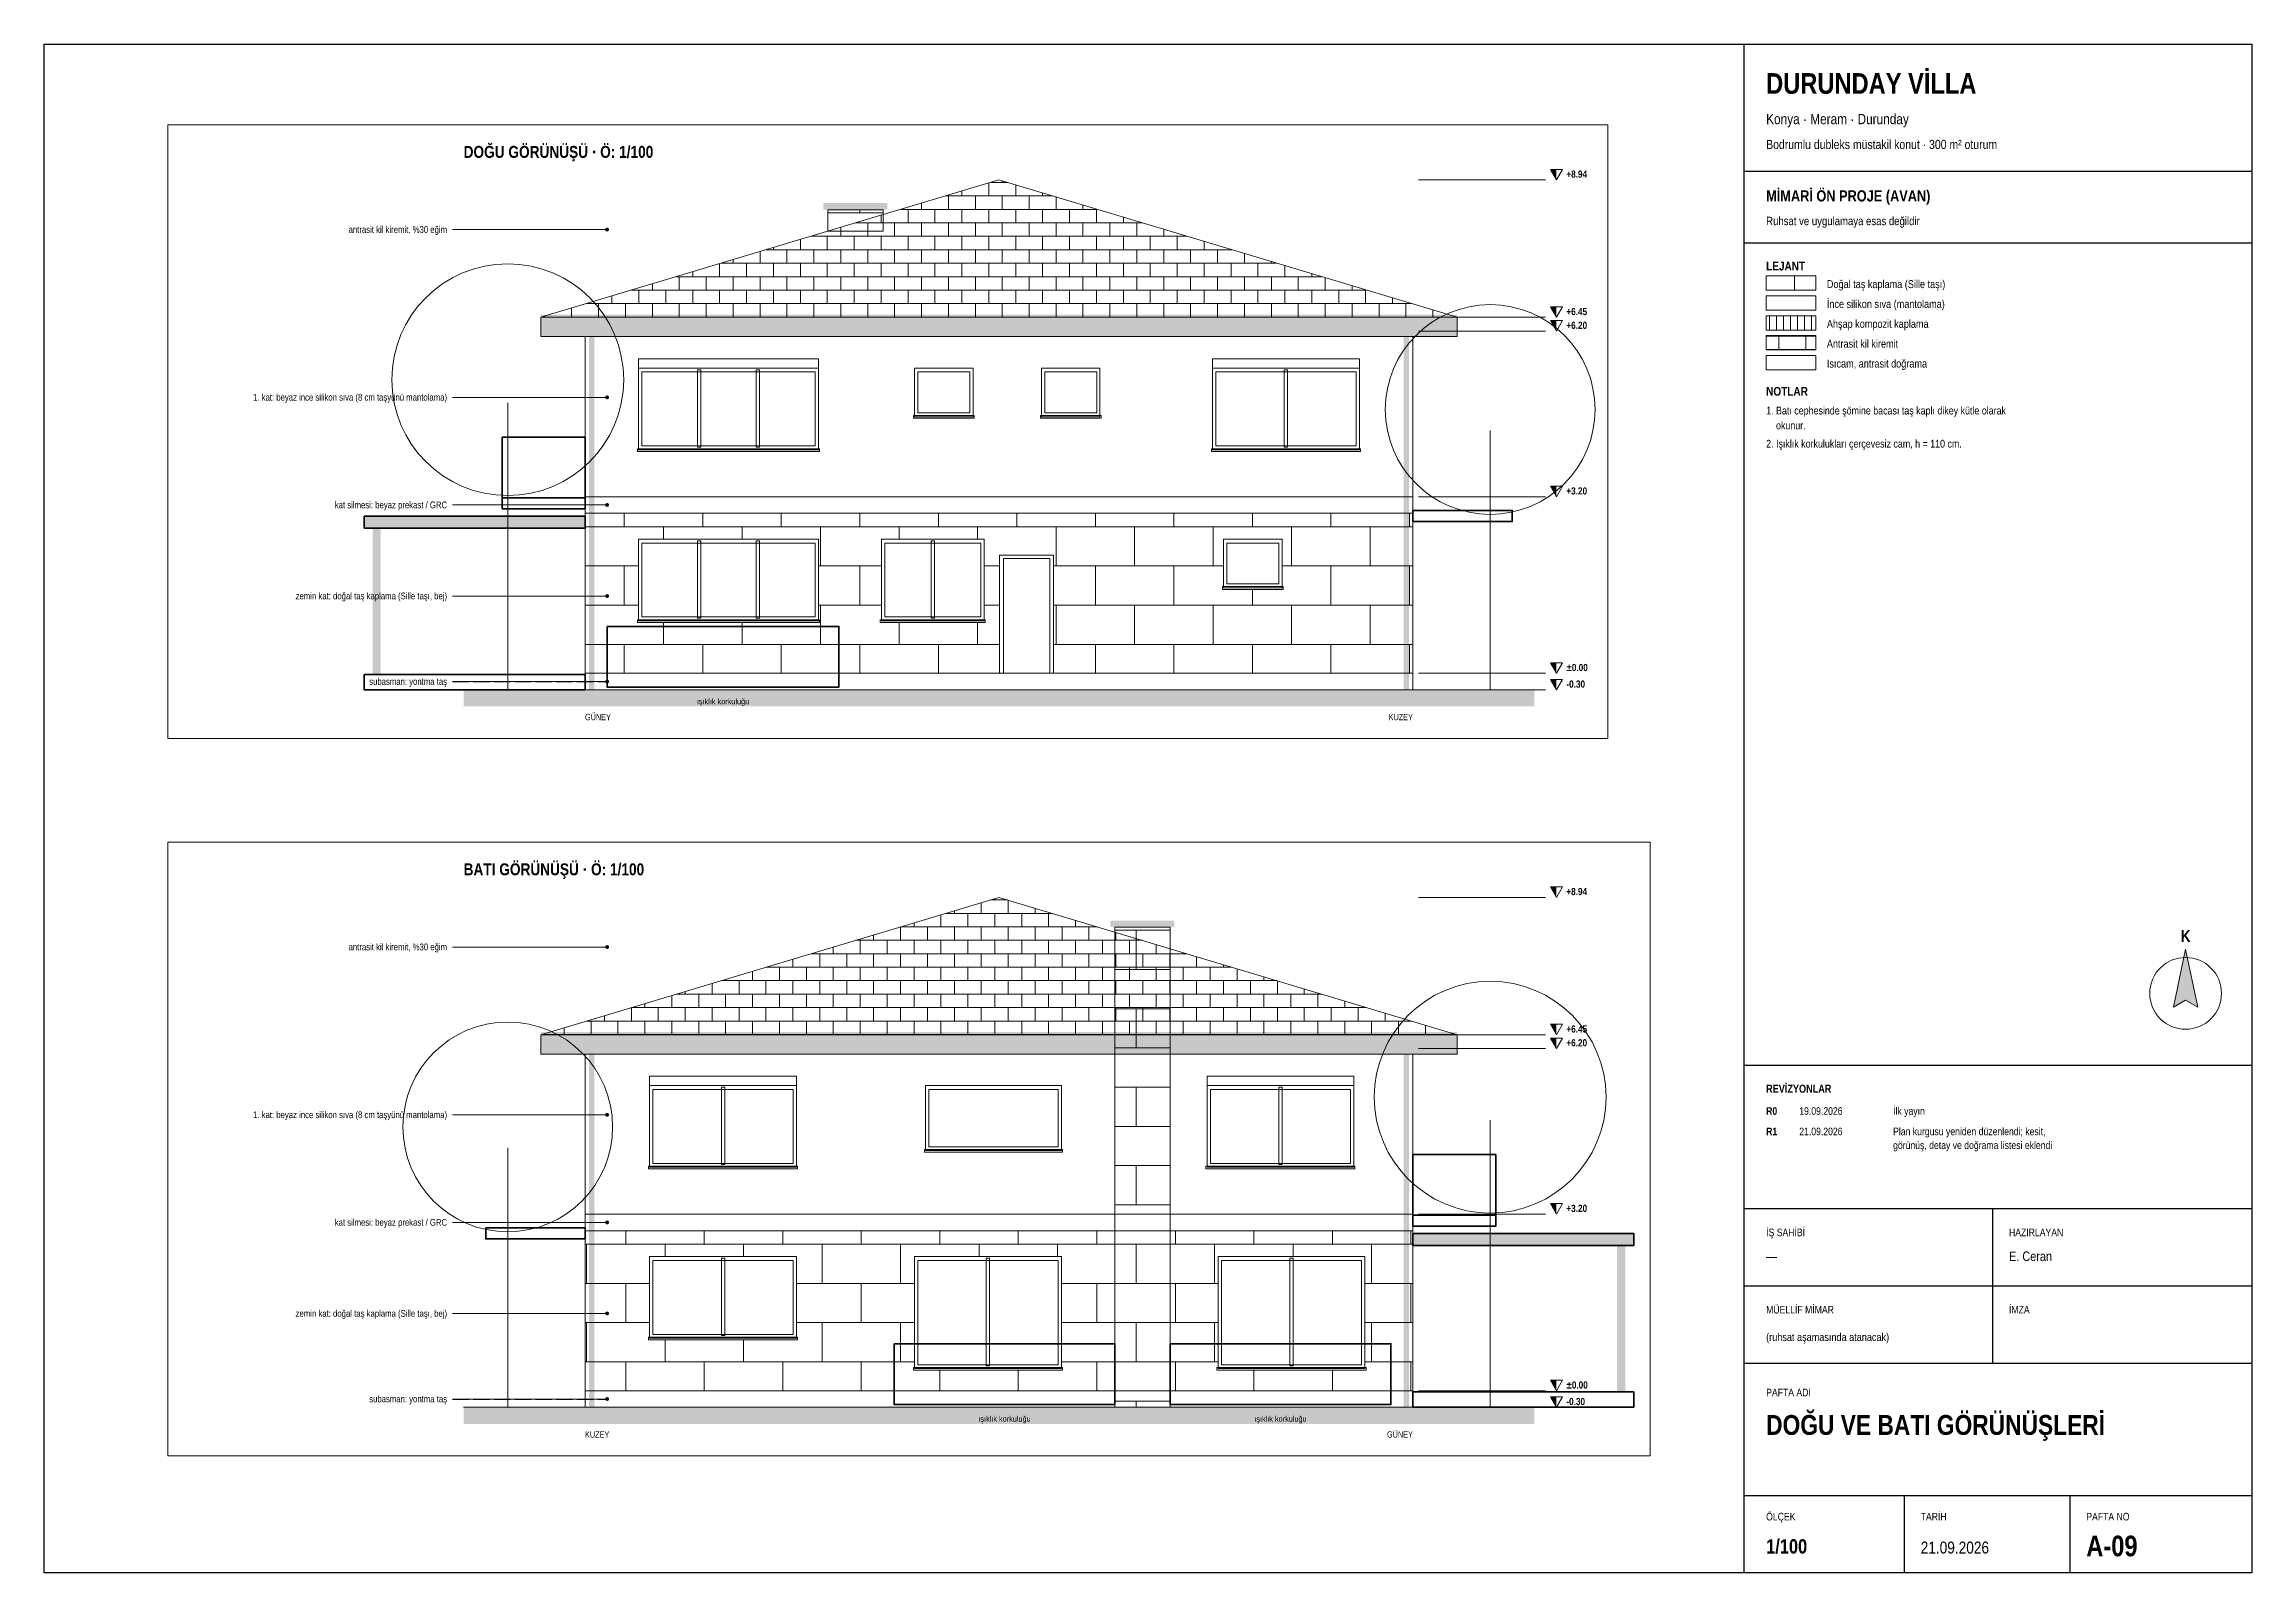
# Paper-space layout 'A-09 DOGU VE BATI GORUNUSLERI' of a CAD drawing. Header units: centimetres, sheet in millimetres. Extents: x 10 to 410, y 10 to 287.
# The model-space entities are those that its viewports show. They can reach past a viewport. Long polylines and large blocks are cut down to what shows.
import ezdxf
from ezdxf.enums import TextEntityAlignment as Align

# ---------------------------------------------------------------- set-up
doc = ezdxf.new("R2010")
doc.units = ezdxf.units.CM
doc.header["$LTSCALE"] = 0.25
doc.linetypes.add('ACAD_ISO02W100', pattern=[15, 12, -3])
for name, color, linetype, lineweight in [('M-BACA-TUGLA-1', 116, 'Continuous', 9), ('M-BACA-TUGLA-1-T', 8, 'Continuous', 5), ('M-BITK-AGAC-1', 70, 'Continuous', 9), ('M-CKAP-KIREMIT-1', 66, 'Continuous', 9), ('M-CKAP-KIREMIT-1-T', 8, 'Continuous', 5), ('M-CVRE-ZEMIN', 45, 'Continuous', 18), ('M-CVRE-ZEMIN-T', 8, 'Continuous', 5), ('M-DUVK-DOGALTAS-1', 139, 'Continuous', 5), ('M-DUVK-DOGALTAS-1-T', 8, 'Continuous', 5), ('M-DUVK-PREKAST-1', 127, 'Continuous', 5), ('M-GOST-ANTET', 176, 'Continuous', 25), ('M-GOST-ANTETYAZI', 177, 'Continuous', 9), ('M-GOST-KESITKOT', 46, 'Continuous', 9), ('M-GOST-KUZEYOKU', 1, 'Continuous', 9), ('M-GOST-LEJANT', 173, 'Continuous', 9), ('M-GOST-YAZI', 2, 'Continuous', 9), ('M-KPKN-AHSAP-1', 93, 'Continuous', 9), ('M-PNKS-ALUMINYUM-1', 171, 'Continuous', 9), ('M-SIVA-1', 52, 'Continuous', 5), ('M-TASI-BETONARME-1', 5, 'Continuous', 35), ('M-TASI-BETONARME-1-T', 250, 'Continuous', 5), ('M-YIBO-SAC-1', 12, 'Continuous', 9)]:
    doc.layers.add(name, color=color, linetype=linetype, lineweight=lineweight)
doc.layers.add('M-GOST-VPORT', color=8, linetype='Continuous', lineweight=9, plot=False)
doc.styles.add('YAZI', font='arialn.ttf')
doc.styles.add('YAZI-KALIN', font='arialnb.ttf')

msp = doc.modelspace()

# ---------------------------------------------------------------- hatches: boundary and pattern name
at = {"layer": 'M-BACA-TUGLA-1-T'}
h = msp.add_hatch(color=256, dxfattribs=at)
h.dxf.hatch_style = 1
h.paths.add_polyline_path([(5501, -44148), (5617, -44148), (5617, -44160), (5501, -44160)])
h = msp.add_hatch(dxfattribs=at)
h.set_pattern_fill('AR-B816', scale=0.35)
h.paths.add_polyline_path([(5509, -44160), (5609, -44160), (5609, -45030), (5509, -45030)])
at = {"layer": 'M-CKAP-KIREMIT-1-T'}
h = msp.add_hatch(dxfattribs=at)
h.set_pattern_fill('AR-B816', scale=0.12)
h.paths.add_polyline_path([(1580, -44355), (750, -44106), (-80, -44355)])
h = msp.add_hatch(dxfattribs=at)
h.set_pattern_fill('AR-B816', scale=0.12)
h.paths.add_polyline_path([(4469, -44355), (5299, -44106), (6129, -44355)])
h = msp.add_hatch(color=256, dxfattribs=at)
h.dxf.hatch_style = 1
h.paths.add_polyline_path([(432, -44148), (548, -44148), (548, -44160), (432, -44160)])
h = msp.add_hatch(dxfattribs=at)
h.set_pattern_fill('AR-B816', scale=0.35)
h.paths.add_polyline_path([(440, -44160), (540, -44160), (540, -44199), (440, -44199)])
h = msp.add_hatch(color=256, dxfattribs=at)
h.dxf.hatch_style = 1
h.paths.add_polyline_path([(-80, -44350), (1580, -44350), (1580, -44360), (-80, -44360)])
h = msp.add_hatch(color=256, dxfattribs=at)
h.dxf.hatch_style = 1
h.paths.add_polyline_path([(-80, -44355), (1580, -44355), (1580, -44390), (-80, -44390)])
h = msp.add_hatch(color=256, dxfattribs=at)
h.dxf.hatch_style = 1
h.paths.add_polyline_path([(4469, -44350), (6129, -44350), (6129, -44360), (4469, -44360)])
h = msp.add_hatch(color=256, dxfattribs=at)
h.dxf.hatch_style = 1
h.paths.add_polyline_path([(4469, -44355), (6129, -44355), (6129, -44390), (4469, -44390)])
at = {"layer": 'M-CVRE-ZEMIN-T'}
h = msp.add_hatch(dxfattribs=at)
h.set_pattern_fill('EARTH', scale=5)
h.paths.add_polyline_path([(-220, -45030), (1720, -45030), (1720, -45060), (-220, -45060)])
h = msp.add_hatch(dxfattribs=at)
h.set_pattern_fill('EARTH', scale=5)
h.paths.add_polyline_path([(4329, -45030), (6269, -45030), (6269, -45060), (4329, -45060)])
at = {"layer": 'M-DUVK-DOGALTAS-1-T'}
h = msp.add_hatch(dxfattribs=at)
h.set_pattern_fill('AR-B816', scale=0.35)
h.paths.add_polyline_path([(0, -44710), (1500, -44710), (1500, -44757), (0, -44757)])
h = msp.add_hatch(dxfattribs=at)
h.set_pattern_fill('AR-B816', scale=0.35)
h.paths.add_polyline_path([(4549, -44710), (6049, -44710), (6049, -44757), (4549, -44757)])
h = msp.add_hatch(dxfattribs=at)
h.set_pattern_fill('AR-B816', scale=0.35)
h.paths.add_polyline_path([(0, -44757), (97, -44757), (97, -44903), (0, -44903)])
h = msp.add_hatch(dxfattribs=at)
h.set_pattern_fill('AR-B816', scale=0.35)
h.paths.add_polyline_path([(423, -44757), (537, -44757), (537, -44903), (423, -44903)])
h = msp.add_hatch(dxfattribs=at)
h.set_pattern_fill('AR-B816', scale=0.35)
h.paths.add_polyline_path([(723, -44757), (1157, -44757), (1157, -44786), (723, -44786)])
h = msp.add_hatch(dxfattribs=at)
h.set_pattern_fill('AR-B816', scale=0.35)
h.paths.add_polyline_path([(1263, -44757), (1500, -44757), (1500, -44843), (1263, -44843)])
h = msp.add_hatch(dxfattribs=at)
h.set_pattern_fill('AR-B816', scale=0.35)
h.paths.add_polyline_path([(4549, -44757), (4666, -44757), (4666, -44903), (4549, -44903)])
h = msp.add_hatch(dxfattribs=at)
h.set_pattern_fill('AR-B816', scale=0.35)
h.paths.add_polyline_path([(4932, -44757), (5146, -44757), (5146, -44903), (4932, -44903)])
h = msp.add_hatch(dxfattribs=at)
h.set_pattern_fill('AR-B816', scale=0.35)
h.paths.add_polyline_path([(5412, -44757), (5696, -44757), (5696, -44903), (5412, -44903)])
h = msp.add_hatch(dxfattribs=at)
h.set_pattern_fill('AR-B816', scale=0.35)
h.paths.add_polyline_path([(5962, -44757), (6049, -44757), (6049, -44903), (5962, -44903)])
h = msp.add_hatch(dxfattribs=at)
h.set_pattern_fill('AR-B816', scale=0.35)
h.paths.add_polyline_path([(723, -44786), (751, -44786), (751, -44843), (723, -44843)])
h = msp.add_hatch(dxfattribs=at)
h.set_pattern_fill('AR-B816', scale=0.35)
h.paths.add_polyline_path([(849, -44786), (1157, -44786), (1157, -44843), (849, -44843)])
h = msp.add_hatch(dxfattribs=at)
h.set_pattern_fill('AR-B816', scale=0.35)
h.paths.add_polyline_path([(723, -44843), (751, -44843), (751, -44845), (723, -44845)])
h = msp.add_hatch(dxfattribs=at)
h.set_pattern_fill('AR-B816', scale=0.35)
h.paths.add_polyline_path([(723, -44845), (751, -44845), (751, -44848), (723, -44848)])
h = msp.add_hatch(dxfattribs=at)
h.set_pattern_fill('AR-B816', scale=0.35)
h.paths.add_polyline_path([(723, -44848), (751, -44848), (751, -44903), (723, -44903)])
h = msp.add_hatch(dxfattribs=at)
h.set_pattern_fill('AR-B816', scale=0.35)
h.paths.add_polyline_path([(849, -44843), (1155, -44843), (1155, -44845), (849, -44845)])
h = msp.add_hatch(dxfattribs=at)
h.set_pattern_fill('AR-B816', scale=0.35)
h.paths.add_polyline_path([(849, -44845), (1155, -44845), (1155, -44848), (849, -44848)])
h = msp.add_hatch(dxfattribs=at)
h.set_pattern_fill('AR-B816', scale=0.35)
h.paths.add_polyline_path([(849, -44848), (1500, -44848), (1500, -44903), (849, -44903)])
h = msp.add_hatch(dxfattribs=at)
h.set_pattern_fill('AR-B816', scale=0.35)
h.paths.add_polyline_path([(1265, -44843), (1500, -44843), (1500, -44845), (1265, -44845)])
h = msp.add_hatch(dxfattribs=at)
h.set_pattern_fill('AR-B816', scale=0.35)
h.paths.add_polyline_path([(1265, -44845), (1500, -44845), (1500, -44848), (1265, -44848)])
h = msp.add_hatch(dxfattribs=at)
h.set_pattern_fill('AR-B816', scale=0.35)
h.paths.add_polyline_path([(0, -44903), (95, -44903), (95, -44905), (0, -44905)])
h = msp.add_hatch(dxfattribs=at)
h.set_pattern_fill('AR-B816', scale=0.35)
h.paths.add_polyline_path([(0, -44905), (95, -44905), (95, -44908), (0, -44908)])
h = msp.add_hatch(dxfattribs=at)
h.set_pattern_fill('AR-B816', scale=0.35)
h.paths.add_polyline_path([(0, -44908), (751, -44908), (751, -45000), (0, -45000)])
h = msp.add_hatch(dxfattribs=at)
h.set_pattern_fill('AR-B816', scale=0.35)
h.paths.add_polyline_path([(425, -44903), (535, -44903), (535, -44905), (425, -44905)])
h = msp.add_hatch(dxfattribs=at)
h.set_pattern_fill('AR-B816', scale=0.35)
h.paths.add_polyline_path([(425, -44905), (535, -44905), (535, -44908), (425, -44908)])
h = msp.add_hatch(dxfattribs=at)
h.set_pattern_fill('AR-B816', scale=0.35)
h.paths.add_polyline_path([(725, -44903), (751, -44903), (751, -44905), (725, -44905)])
h = msp.add_hatch(dxfattribs=at)
h.set_pattern_fill('AR-B816', scale=0.35)
h.paths.add_polyline_path([(725, -44905), (751, -44905), (751, -44908), (725, -44908)])
h = msp.add_hatch(dxfattribs=at)
h.set_pattern_fill('AR-B816', scale=0.35)
h.paths.add_polyline_path([(849, -44903), (1500, -44903), (1500, -44905), (849, -44905)])
h = msp.add_hatch(dxfattribs=at)
h.set_pattern_fill('AR-B816', scale=0.35)
h.paths.add_polyline_path([(849, -44905), (1500, -44905), (1500, -44908), (849, -44908)])
h = msp.add_hatch(dxfattribs=at)
h.set_pattern_fill('AR-B816', scale=0.35)
h.paths.add_polyline_path([(849, -44908), (1500, -44908), (1500, -45000), (849, -45000)])
h = msp.add_hatch(dxfattribs=at)
h.set_pattern_fill('AR-B816', scale=0.35)
h.paths.add_polyline_path([(4549, -44903), (4664, -44903), (4664, -44905), (4549, -44905)])
h = msp.add_hatch(dxfattribs=at)
h.set_pattern_fill('AR-B816', scale=0.35)
h.paths.add_polyline_path([(4549, -44905), (4664, -44905), (4664, -44908), (4549, -44908)])
h = msp.add_hatch(dxfattribs=at)
h.set_pattern_fill('AR-B816', scale=0.35)
h.paths.add_polyline_path([(4549, -44908), (5146, -44908), (5146, -44958), (4549, -44958)])
h = msp.add_hatch(dxfattribs=at)
h.set_pattern_fill('AR-B816', scale=0.35)
h.paths.add_polyline_path([(4934, -44903), (5146, -44903), (5146, -44905), (4934, -44905)])
h = msp.add_hatch(dxfattribs=at)
h.set_pattern_fill('AR-B816', scale=0.35)
h.paths.add_polyline_path([(4934, -44905), (5146, -44905), (5146, -44908), (4934, -44908)])
h = msp.add_hatch(dxfattribs=at)
h.set_pattern_fill('AR-B816', scale=0.35)
h.paths.add_polyline_path([(5412, -44903), (5696, -44903), (5696, -44905), (5412, -44905)])
h = msp.add_hatch(dxfattribs=at)
h.set_pattern_fill('AR-B816', scale=0.35)
h.paths.add_polyline_path([(5412, -44905), (5696, -44905), (5696, -44908), (5412, -44908)])
h = msp.add_hatch(dxfattribs=at)
h.set_pattern_fill('AR-B816', scale=0.35)
h.paths.add_polyline_path([(5412, -44908), (5696, -44908), (5696, -44958), (5412, -44958)])
h = msp.add_hatch(dxfattribs=at)
h.set_pattern_fill('AR-B816', scale=0.35)
h.paths.add_polyline_path([(5962, -44903), (6049, -44903), (6049, -44905), (5962, -44905)])
h = msp.add_hatch(dxfattribs=at)
h.set_pattern_fill('AR-B816', scale=0.35)
h.paths.add_polyline_path([(5962, -44905), (6049, -44905), (6049, -44908), (5962, -44908)])
h = msp.add_hatch(dxfattribs=at)
h.set_pattern_fill('AR-B816', scale=0.35)
h.paths.add_polyline_path([(5962, -44908), (6049, -44908), (6049, -44958), (5962, -44958)])
h = msp.add_hatch(dxfattribs=at)
h.set_pattern_fill('AR-B816', scale=0.35)
h.paths.add_polyline_path([(4549, -44958), (5144, -44958), (5144, -44960), (4549, -44960)])
h = msp.add_hatch(dxfattribs=at)
h.set_pattern_fill('AR-B816', scale=0.35)
h.paths.add_polyline_path([(4549, -44960), (5144, -44960), (5144, -44963), (4549, -44963)])
h = msp.add_hatch(dxfattribs=at)
h.set_pattern_fill('AR-B816', scale=0.35)
h.paths.add_polyline_path([(5414, -44958), (5694, -44958), (5694, -44960), (5414, -44960)])
h = msp.add_hatch(dxfattribs=at)
h.set_pattern_fill('AR-B816', scale=0.35)
h.paths.add_polyline_path([(5414, -44960), (5694, -44960), (5694, -44963), (5414, -44963)])
h = msp.add_hatch(dxfattribs=at)
h.set_pattern_fill('AR-B816', scale=0.35)
h.paths.add_polyline_path([(5964, -44958), (6049, -44958), (6049, -44960), (5964, -44960)])
h = msp.add_hatch(dxfattribs=at)
h.set_pattern_fill('AR-B816', scale=0.35)
h.paths.add_polyline_path([(5964, -44960), (6049, -44960), (6049, -44963), (5964, -44963)])
h = msp.add_hatch(dxfattribs=at)
h.set_pattern_fill('AR-B816', scale=0.35)
h.paths.add_polyline_path([(4549, -44963), (6049, -44963), (6049, -45000), (4549, -45000)])
at = {"layer": 'M-GOST-KESITKOT'}
h = msp.add_hatch(color=256, dxfattribs=at)
h.dxf.hatch_style = 1
h.paths.add_polyline_path([(1749, -44087), (1760, -44087), (1760, -44106)])
h = msp.add_hatch(color=256, dxfattribs=at)
h.dxf.hatch_style = 1
h.paths.add_polyline_path([(6298, -44087), (6309, -44087), (6309, -44106)])
h = msp.add_hatch(color=256, dxfattribs=at)
h.dxf.hatch_style = 1
h.paths.add_polyline_path([(1749, -44336), (1760, -44336), (1760, -44355)])
h = msp.add_hatch(color=256, dxfattribs=at)
h.dxf.hatch_style = 1
h.paths.add_polyline_path([(6298, -44336), (6309, -44336), (6309, -44355)])
h = msp.add_hatch(color=256, dxfattribs=at)
h.dxf.hatch_style = 1
h.paths.add_polyline_path([(1749, -44361), (1760, -44361), (1760, -44380)])
h = msp.add_hatch(color=256, dxfattribs=at)
h.dxf.hatch_style = 1
h.paths.add_polyline_path([(6298, -44361), (6309, -44361), (6309, -44380)])
h = msp.add_hatch(color=256, dxfattribs=at)
h.dxf.hatch_style = 1
h.paths.add_polyline_path([(1749, -44661), (1760, -44661), (1760, -44680)])
h = msp.add_hatch(color=256, dxfattribs=at)
h.dxf.hatch_style = 1
h.paths.add_polyline_path([(6298, -44661), (6309, -44661), (6309, -44680)])
h = msp.add_hatch(color=256, dxfattribs=at)
h.dxf.hatch_style = 1
h.paths.add_polyline_path([(1749, -44981), (1760, -44981), (1760, -45000)])
h = msp.add_hatch(color=256, dxfattribs=at)
h.dxf.hatch_style = 1
h.paths.add_polyline_path([(6298, -44981), (6309, -44981), (6309, -45000)])
h = msp.add_hatch(color=256, dxfattribs=at)
h.dxf.hatch_style = 1
h.paths.add_polyline_path([(1749, -45011), (1760, -45011), (1760, -45030)])
h = msp.add_hatch(color=256, dxfattribs=at)
h.dxf.hatch_style = 1
h.paths.add_polyline_path([(6298, -45011), (6309, -45011), (6309, -45030)])
at = {"layer": 'M-GOST-YAZI'}
h = msp.add_hatch(color=256, dxfattribs=at)
h.dxf.hatch_style = 1
edge = h.paths.add_edge_path()
edge.add_arc((40, -44196), 3.5, 0, 360)
h = msp.add_hatch(color=256, dxfattribs=at)
h.dxf.hatch_style = 1
edge = h.paths.add_edge_path()
edge.add_arc((4589, -44196), 3.5, 0, 360)
h = msp.add_hatch(color=256, dxfattribs=at)
h.dxf.hatch_style = 1
edge = h.paths.add_edge_path()
edge.add_arc((40, -44500), 3.5, 0, 360)
h = msp.add_hatch(color=256, dxfattribs=at)
h.dxf.hatch_style = 1
edge = h.paths.add_edge_path()
edge.add_arc((4589, -44500), 3.5, 0, 360)
h = msp.add_hatch(color=256, dxfattribs=at)
h.dxf.hatch_style = 1
edge = h.paths.add_edge_path()
edge.add_arc((40, -44695), 3.5, 0, 360)
h = msp.add_hatch(color=256, dxfattribs=at)
h.dxf.hatch_style = 1
edge = h.paths.add_edge_path()
edge.add_arc((4589, -44695), 3.5, 0, 360)
h = msp.add_hatch(color=256, dxfattribs=at)
h.dxf.hatch_style = 1
edge = h.paths.add_edge_path()
edge.add_arc((40, -44860), 3.5, 0, 360)
h = msp.add_hatch(color=256, dxfattribs=at)
h.dxf.hatch_style = 1
edge = h.paths.add_edge_path()
edge.add_arc((4589, -44860), 3.5, 0, 360)
h = msp.add_hatch(color=256, dxfattribs=at)
h.dxf.hatch_style = 1
edge = h.paths.add_edge_path()
edge.add_arc((40, -45015), 3.5, 0, 360)
h = msp.add_hatch(color=256, dxfattribs=at)
h.dxf.hatch_style = 1
edge = h.paths.add_edge_path()
edge.add_arc((4589, -45015), 3.5, 0, 360)
at = {"layer": 'M-TASI-BETONARME-1-T'}
h = msp.add_hatch(color=256, dxfattribs=at)
h.dxf.hatch_style = 1
h.paths.add_polyline_path([(-400, -44715), (0, -44715), (0, -44737), (-400, -44737)])
h = msp.add_hatch(color=256, dxfattribs=at)
h.dxf.hatch_style = 1
h.paths.add_polyline_path([(6049, -44715), (6449, -44715), (6449, -44737), (6049, -44737)])
h = msp.add_hatch(color=256, dxfattribs=at)
h.dxf.hatch_style = 1
h.paths.add_polyline_path([(-385, -44737), (-370, -44737), (-370, -45002), (-385, -45002)])
h = msp.add_hatch(color=256, dxfattribs=at)
h.dxf.hatch_style = 1
h.paths.add_polyline_path([(6419, -44737), (6434, -44737), (6434, -45002), (6419, -45002)])
at = {"layer": 'M-YIBO-SAC-1'}
h = msp.add_hatch(color=256, dxfattribs=at)
h.dxf.hatch_style = 1
h.paths.add_polyline_path([(7, -44390), (17, -44390), (17, -45030), (7, -45030)])
h = msp.add_hatch(color=256, dxfattribs=at)
h.dxf.hatch_style = 1
h.paths.add_polyline_path([(1483, -44390), (1493, -44390), (1493, -45030), (1483, -45030)])
h = msp.add_hatch(color=256, dxfattribs=at)
h.dxf.hatch_style = 1
h.paths.add_polyline_path([(4556, -44390), (4566, -44390), (4566, -45030), (4556, -45030)])
h = msp.add_hatch(color=256, dxfattribs=at)
h.dxf.hatch_style = 1
h.paths.add_polyline_path([(6032, -44390), (6042, -44390), (6042, -45030), (6032, -45030)])

# ---------------------------------------------------------------- linework, layer by layer
at = {"layer": 'M-BACA-TUGLA-1'}
msp.add_lwpolyline([(5509, -44160), (5609, -44160), (5609, -45030), (5509, -45030)], close=True, dxfattribs=at)
at = {"layer": 'M-BITK-AGAC-1'}
for p, q in [((-140, -45030), (-140, -44510)), ((6189, -45030), (6189, -44510)), ((1640, -45030), (1640, -44560)), ((4409, -45030), (4409, -44560))]:
    msp.add_line(p, q, dxfattribs=at)
for centre, radius in [((-140, -44468), 210), ((6189, -44468), 210), ((1640, -44522), 190), ((4409, -44522), 190)]:
    msp.add_circle(centre, radius, dxfattribs=at)
at = {"layer": 'M-CKAP-KIREMIT-1'}
for points in [[(1580, -44355), (750, -44106), (-80, -44355)], [(4469, -44355), (5299, -44106), (6129, -44355)], [(440, -44160), (540, -44160), (540, -44199), (440, -44199)], [(-80, -44355), (1580, -44355), (1580, -44390), (-80, -44390)], [(4469, -44355), (6129, -44355), (6129, -44390), (4469, -44390)]]:
    msp.add_lwpolyline(points, close=True, dxfattribs=at)
at = {"layer": 'M-CVRE-ZEMIN'}
for p, q in [((1720, -45030), (-220, -45030)), ((4329, -45030), (6269, -45030))]:
    msp.add_line(p, q, dxfattribs=at)
at = {"layer": 'M-DUVK-DOGALTAS-1'}
for points in [[(0, -44710), (1500, -44710), (1500, -45000), (0, -45000)], [(4549, -44710), (6049, -44710), (6049, -45000), (4549, -45000)], [(0, -45000), (1500, -45000), (1500, -45030), (0, -45030)], [(4549, -45000), (6049, -45000), (6049, -45030), (4549, -45030)]]:
    msp.add_lwpolyline(points, close=True, dxfattribs=at)
at = {"layer": 'M-DUVK-PREKAST-1'}
for points in [[(0, -44680), (1500, -44680), (1500, -44710), (0, -44710)], [(4549, -44680), (6049, -44680), (6049, -44710), (4549, -44710)]]:
    msp.add_lwpolyline(points, close=True, dxfattribs=at)
at = {"layer": 'M-GOST-KESITKOT', "linetype": 'ACAD_ISO02W100'}
for p, q in [((1510, -44106), (1740, -44106)), ((6059, -44106), (6289, -44106)), ((1510, -44355), (1740, -44355)), ((6059, -44355), (6289, -44355)), ((1510, -44380), (1740, -44380)), ((6059, -44380), (6289, -44380)), ((1510, -44680), (1740, -44680)), ((6059, -44680), (6289, -44680)), ((1510, -45000), (1740, -45000)), ((6059, -45000), (6289, -45000)), ((1510, -45030), (1740, -45030)), ((6059, -45030), (6289, -45030))]:
    msp.add_line(p, q, dxfattribs=at)
at = {"layer": 'M-GOST-KESITKOT'}
for points in [[(1749, -44087), (1771, -44087), (1760, -44106)], [(6298, -44087), (6320, -44087), (6309, -44106)], [(1749, -44336), (1771, -44336), (1760, -44355)], [(6298, -44336), (6320, -44336), (6309, -44355)], [(1749, -44361), (1771, -44361), (1760, -44380)], [(6298, -44361), (6320, -44361), (6309, -44380)], [(1749, -44661), (1771, -44661), (1760, -44680)], [(6298, -44661), (6320, -44661), (6309, -44680)], [(1749, -44981), (1771, -44981), (1760, -45000)], [(6298, -44981), (6320, -44981), (6309, -45000)], [(1749, -45011), (1771, -45011), (1760, -45030)], [(6298, -45011), (6320, -45011), (6309, -45030)]]:
    msp.add_lwpolyline(points, close=True, dxfattribs=at)
at = {"layer": 'M-GOST-YAZI'}
for p, q in [((-240, -44196), (40, -44196)), ((4309, -44196), (4589, -44196)), ((-240, -44500), (40, -44500)), ((4309, -44500), (4589, -44500)), ((-240, -44695), (40, -44695)), ((4309, -44695), (4589, -44695)), ((-240, -44860), (40, -44860)), ((4309, -44860), (4589, -44860)), ((-240, -45015), (40, -45015)), ((4309, -45015), (4589, -45015))]:
    msp.add_line(p, q, dxfattribs=at)
at = {"layer": 'M-KPKN-AHSAP-1'}
for points in [[(751, -44786), (849, -44786), (849, -45000), (751, -45000)], [(758, -44792), (842, -44792), (842, -45000), (758, -45000)]]:
    msp.add_lwpolyline(points, close=True, dxfattribs=at)
at = {"layer": 'M-PNKS-ALUMINYUM-1'}
for points in [[(97, -44430), (423, -44430), (423, -44447), (97, -44447)], [(1137, -44430), (1403, -44430), (1403, -44447), (1137, -44447)], [(4666, -44430), (4932, -44430), (4932, -44447), (4666, -44447)], [(5676, -44430), (5942, -44430), (5942, -44447), (5676, -44447)], [(97, -44447), (423, -44447), (423, -44595), (97, -44595)], [(103, -44454), (417, -44454), (417, -44588), (103, -44588)], [(203.7, -44450), (209.7, -44450), (209.7, -44590), (203.7, -44590)], [(310.3, -44450), (316.3, -44450), (316.3, -44590), (310.3, -44590)], [(597, -44447), (703, -44447), (703, -44535), (597, -44535)], [(603, -44454), (697, -44454), (697, -44528), (603, -44528)], [(827, -44447), (933, -44447), (933, -44535), (827, -44535)], [(833, -44454), (927, -44454), (927, -44528), (833, -44528)], [(1137, -44447), (1403, -44447), (1403, -44595), (1137, -44595)], [(1143, -44454), (1397, -44454), (1397, -44588), (1143, -44588)], [(1267, -44450), (1273, -44450), (1273, -44590), (1267, -44590)], [(4666, -44447), (4932, -44447), (4932, -44595), (4666, -44595)], [(4672, -44454), (4926, -44454), (4926, -44588), (4672, -44588)], [(4796, -44450), (4802, -44450), (4802, -44590), (4796, -44590)], [(5166, -44447), (5412, -44447), (5412, -44565), (5166, -44565)], [(5172, -44454), (5406, -44454), (5406, -44558), (5172, -44558)], [(5676, -44447), (5942, -44447), (5942, -44595), (5676, -44595)], [(5682, -44454), (5936, -44454), (5936, -44588), (5682, -44588)], [(5806, -44450), (5812, -44450), (5812, -44590), (5806, -44590)], [(595, -44533), (705, -44533), (705, -44538), (595, -44538)], [(595, -44533), (705, -44533), (705, -44538), (595, -44538)], [(825, -44533), (935, -44533), (935, -44538), (825, -44538)], [(825, -44533), (935, -44533), (935, -44538), (825, -44538)], [(95, -44593), (425, -44593), (425, -44598), (95, -44598)], [(95, -44593), (425, -44593), (425, -44598), (95, -44598)], [(1135, -44593), (1405, -44593), (1405, -44598), (1135, -44598)], [(1135, -44593), (1405, -44593), (1405, -44598), (1135, -44598)], [(4664, -44593), (4934, -44593), (4934, -44598), (4664, -44598)], [(4664, -44593), (4934, -44593), (4934, -44598), (4664, -44598)], [(5164, -44563), (5414, -44563), (5414, -44568), (5164, -44568)], [(5164, -44563), (5414, -44563), (5414, -44568), (5164, -44568)], [(5674, -44593), (5944, -44593), (5944, -44598), (5674, -44598)], [(5674, -44593), (5944, -44593), (5944, -44598), (5674, -44598)], [(97, -44757), (423, -44757), (423, -44905), (97, -44905)], [(203.7, -44760), (209.7, -44760), (209.7, -44900), (203.7, -44900)], [(310.3, -44760), (316.3, -44760), (316.3, -44900), (310.3, -44900)], [(537, -44757), (723, -44757), (723, -44905), (537, -44905)], [(627, -44760), (633, -44760), (633, -44900), (627, -44900)], [(1157, -44757), (1263, -44757), (1263, -44845), (1157, -44845)], [(4666, -44757), (4932, -44757), (4932, -44905), (4666, -44905)], [(4796, -44760), (4802, -44760), (4802, -44900), (4796, -44900)], [(5146, -44757), (5412, -44757), (5412, -44960), (5146, -44960)], [(5276, -44760), (5282, -44760), (5282, -44955), (5276, -44955)], [(5696, -44757), (5962, -44757), (5962, -44960), (5696, -44960)], [(5826, -44760), (5832, -44760), (5832, -44955), (5826, -44955)], [(103, -44764), (417, -44764), (417, -44898), (103, -44898)], [(543, -44764), (717, -44764), (717, -44898), (543, -44898)], [(1163, -44764), (1257, -44764), (1257, -44838), (1163, -44838)], [(4672, -44764), (4926, -44764), (4926, -44898), (4672, -44898)], [(5152, -44764), (5406, -44764), (5406, -44953), (5152, -44953)], [(5702, -44764), (5956, -44764), (5956, -44953), (5702, -44953)], [(1155, -44843), (1265, -44843), (1265, -44848), (1155, -44848)], [(1155, -44843), (1265, -44843), (1265, -44848), (1155, -44848)], [(95, -44903), (425, -44903), (425, -44908), (95, -44908)], [(95, -44903), (425, -44903), (425, -44908), (95, -44908)], [(535, -44903), (725, -44903), (725, -44908), (535, -44908)], [(535, -44903), (725, -44903), (725, -44908), (535, -44908)], [(4664, -44903), (4934, -44903), (4934, -44908), (4664, -44908)], [(4664, -44903), (4934, -44903), (4934, -44908), (4664, -44908)], [(5144, -44958), (5414, -44958), (5414, -44963), (5144, -44963)], [(5144, -44958), (5414, -44958), (5414, -44963), (5144, -44963)], [(5694, -44958), (5964, -44958), (5964, -44963), (5694, -44963)], [(5694, -44958), (5964, -44958), (5964, -44963), (5694, -44963)]]:
    msp.add_lwpolyline(points, close=True, dxfattribs=at)
at = {"layer": 'M-SIVA-1'}
for points in [[(0, -44390), (1500, -44390), (1500, -44680), (0, -44680)], [(4549, -44390), (6049, -44390), (6049, -44680), (4549, -44680)]]:
    msp.add_lwpolyline(points, close=True, dxfattribs=at)
at = {"layer": 'M-TASI-BETONARME-1'}
for points in [[(-150, -44572), (0, -44572), (0, -44682), (-150, -44682)], [(6049, -44572), (6199, -44572), (6199, -44682), (6049, -44682)], [(-400, -44715), (0, -44715), (0, -44737), (-400, -44737)], [(-150, -44682), (0, -44682), (0, -44702), (-150, -44702)], [(1500, -44705), (1680, -44705), (1680, -44725), (1500, -44725)], [(4369, -44705), (4549, -44705), (4549, -44725), (4369, -44725)], [(6049, -44682), (6199, -44682), (6199, -44702), (6049, -44702)], [(6049, -44715), (6449, -44715), (6449, -44737), (6049, -44737)], [(40, -44915), (460, -44915), (460, -45025), (40, -45025)], [(5109, -44915), (5509, -44915), (5509, -45025), (5109, -45025)], [(5609, -44915), (6009, -44915), (6009, -45025), (5609, -45025)], [(-400, -45002), (0, -45002), (0, -45030), (-400, -45030)], [(6049, -45002), (6449, -45002), (6449, -45030), (6049, -45030)]]:
    msp.add_lwpolyline(points, close=True, dxfattribs=at)

# ---------------------------------------------------------------- texts
at = {"layer": 'M-GOST-KESITKOT', "style": 'YAZI-KALIN'}
for s, p in [('+8.94', (1778, -44102)), ('+8.94', (6327, -44102)), ('+6.45', (1778, -44351)), ('+6.45', (6327, -44351)), ('+6.20', (1778, -44376)), ('+6.20', (6327, -44376)), ('+3.20', (1778, -44676)), ('+3.20', (6327, -44676)), ('%%p0.00', (1778, -44996)), ('%%p0.00', (6327, -44996)), ('-0.30', (1778, -45026)), ('-0.30', (6327, -45026))]:
    msp.add_text(s, height=12.96, dxfattribs=at).set_placement(p)
at = {"layer": 'M-GOST-YAZI'}
for s, height, style, p in [('DOĞU GÖRÜNÜŞÜ · Ö: 1/100', 21.6, 'YAZI-KALIN', (-220, -44066)), ('BATI GÖRÜNÜŞÜ · Ö: 1/100', 21.6, 'YAZI-KALIN', (4329, -44066)), ('GÜNEY', 11.52, 'YAZI', (0, -45085)), ('KUZEY', 11.52, 'YAZI', (4549, -45085))]:
    msp.add_text(s, height=height, dxfattribs=dict(at, style=style)).set_placement(p)
at = {"layer": 'M-GOST-YAZI', "style": 'YAZI'}
for s, height, p in [('antrasit kil kiremit, %30 eğim', 12.24, (-250, -44202)), ('antrasit kil kiremit, %30 eğim', 12.24, (4299, -44202)), ('1. kat: beyaz ince silikon sıva (8 cm taşyünü mantolama)', 12.24, (-250, -44506)), ('1. kat: beyaz ince silikon sıva (8 cm taşyünü mantolama)', 12.24, (4299, -44506)), ('kat silmesi: beyaz prekast / GRC', 12.24, (-250, -44701)), ('kat silmesi: beyaz prekast / GRC', 12.24, (4299, -44701)), ('zemin kat: doğal taş kaplama (Sille taşı, bej)', 12.24, (-250, -44866)), ('zemin kat: doğal taş kaplama (Sille taşı, bej)', 12.24, (4299, -44866)), ('subasman: yontma taş', 12.24, (-250, -45021)), ('subasman: yontma taş', 12.24, (4299, -45021)), ('KUZEY', 11.52, (1500, -45085)), ('GÜNEY', 11.52, (6049, -45085))]:
    msp.add_text(s, height=height, dxfattribs=at).set_placement(p, align=Align.RIGHT)
for p in [(250, -45056), (5309, -45056), (5809, -45056)]:
    msp.add_text('ışıklık korkuluğu', height=10.08, dxfattribs=at).set_placement(p, align=Align.CENTER)

psp = doc.layouts.new('A-09 DOGU VE BATI GORUNUSLERI')

# ---------------------------------------------------------------- hatches: boundary and pattern name
at = {"layer": 'M-GOST-KUZEYOKU'}
h = psp.add_hatch(color=256, dxfattribs=at)
h.dxf.hatch_style = 1
h.paths.add_polyline_path([(398, 123), (400.2, 112.5), (398, 113.8), (395.8, 112.5)])
at = {"layer": 'M-GOST-LEJANT'}
h = psp.add_hatch(dxfattribs=at)
h.set_pattern_fill('AR-B816', scale=0.035)
h.paths.add_polyline_path([(322, 245), (331, 245), (331, 242.4), (322, 242.4)])
h = psp.add_hatch(dxfattribs=at)
h.set_pattern_fill('LINE', scale=0.4, angle=90)
h.paths.add_polyline_path([(322, 237.8), (331, 237.8), (331, 235.2), (322, 235.2)])
h = psp.add_hatch(dxfattribs=at)
h.set_pattern_fill('AR-B816', scale=0.012)
h.paths.add_polyline_path([(322, 234.2), (331, 234.2), (331, 231.6), (322, 231.6)])

# ---------------------------------------------------------------- linework, layer by layer
at = {"layer": 'M-GOST-ANTET'}
for p, q in [((318, 264), (410, 264)), ((318, 251), (410, 251)), ((318, 102), (410, 102)), ((318, 76), (410, 76)), ((363, 76), (363, 62)), ((318, 62), (410, 62)), ((363, 62), (363, 48)), ((318, 48), (410, 48)), ((318, 24), (410, 24)), ((347, 24), (347, 10)), ((377, 24), (377, 10))]:
    psp.add_line(p, q, dxfattribs=at)
at = {"layer": 'M-GOST-ANTET', "linetype": 'ACAD_ISO02W100'}
for p, q in [((84, 171.5), (112, 171.5)), ((84, 41.5), (112, 41.5)), ((84, 41.5), (112, 41.5))]:
    psp.add_line(p, q, dxfattribs=at)
at = {"layer": 'M-GOST-ANTET'}
for points in [[(10, 287), (410, 287), (410, 10), (10, 10)], [(318, 287), (410, 287), (410, 10), (318, 10)]]:
    psp.add_lwpolyline(points, close=True, dxfattribs=at)
at = {"layer": 'M-GOST-KUZEYOKU'}
psp.add_lwpolyline([(398, 123), (400.2, 112.5), (398, 113.8), (395.8, 112.5)], close=True, dxfattribs=at)
psp.add_circle((398, 115), 6.5, dxfattribs=at)
at = {"layer": 'M-GOST-LEJANT'}
for points in [[(322, 245), (331, 245), (331, 242.4), (322, 242.4)], [(322, 241.4), (331, 241.4), (331, 238.8), (322, 238.8)], [(322, 237.8), (331, 237.8), (331, 235.2), (322, 235.2)], [(322, 234.2), (331, 234.2), (331, 231.6), (322, 231.6)], [(322, 230.6), (331, 230.6), (331, 228), (322, 228)]]:
    psp.add_lwpolyline(points, close=True, dxfattribs=at)

# ---------------------------------------------------------------- texts
at = {"layer": 'M-GOST-ANTETYAZI'}
for s, height, style, p in [('DURUNDAY VİLLA', 3.744, 'YAZI-KALIN', (322, 278)), ('Konya · Meram · Durunday', 1.872, 'YAZI', (322, 272.5)), ('Bodrumlu dubleks müstakil konut · 300 m² oturum', 1.656, 'YAZI', (322, 268)), ('MİMARİ ÖN PROJE (AVAN)', 2.016, 'YAZI-KALIN', (322, 258.5)), ('Ruhsat ve uygulamaya esas değildir', 1.512, 'YAZI', (322, 254.2)), ('LEJANT', 1.584, 'YAZI-KALIN', (322, 246)), ('Doğal taş kaplama (Sille taşı)', 1.44, 'YAZI', (333, 242.8)), ('İnce silikon sıva (mantolama)', 1.44, 'YAZI', (333, 239.2)), ('Ahşap kompozit kaplama', 1.44, 'YAZI', (333, 235.6)), ('Antrasit kil kiremit', 1.44, 'YAZI', (333, 232)), ('Isıcam, antrasit doğrama', 1.44, 'YAZI', (333, 228.4)), ('NOTLAR', 1.584, 'YAZI-KALIN', (322, 223.3)), ('1. Batı cephesinde şömine bacası taş kaplı dikey kütle olarak', 1.404, 'YAZI', (322, 219.9)), ('    okunur.', 1.404, 'YAZI', (322, 217.2)), ('2. Işıklık korkulukları çerçevesiz cam, h = 110 cm.', 1.404, 'YAZI', (322, 213.9)), ('REVİZYONLAR', 1.44, 'YAZI-KALIN', (322, 97)), ('R0', 1.368, 'YAZI-KALIN', (322, 93)), ('19.09.2026', 1.368, 'YAZI', (328, 93)), ('İlk yayın', 1.368, 'YAZI', (345, 93)), ('R1', 1.368, 'YAZI-KALIN', (322, 89.3)), ('21.09.2026', 1.368, 'YAZI', (328, 89.3)), ('görünüş, detay ve doğrama listesi eklendi', 1.368, 'YAZI', (345, 86.8)), ('Plan kurgusu yeniden düzenlendi; kesit,', 1.368, 'YAZI', (345, 89.3)), ('İŞ SAHİBİ', 1.368, 'YAZI', (322, 71)), ('HAZIRLAYAN', 1.368, 'YAZI', (366, 71)), ('E. Ceran', 1.728, 'YAZI', (366, 66.5)), ('—', 1.73, 'YAZI', (322, 66.5)), ('MÜELLİF MİMAR', 1.368, 'YAZI', (322, 57)), ('İMZA', 1.368, 'YAZI', (366, 57)), ('(ruhsat aşamasında atanacak)', 1.44, 'YAZI', (322, 52)), ('PAFTA ADI', 1.368, 'YAZI', (322, 42)), ('DOĞU VE BATI GÖRÜNÜŞLERİ', 3.6, 'YAZI-KALIN', (322, 35)), ('ÖLÇEK', 1.368, 'YAZI', (322, 19.5)), ('TARİH', 1.368, 'YAZI', (350, 19.5)), ('PAFTA NO', 1.368, 'YAZI', (380, 19.5)), ('1/100', 2.592, 'YAZI-KALIN', (322, 13.5)), ('A-09', 3.744, 'YAZI-KALIN', (380, 13)), ('21.09.2026', 2.16, 'YAZI', (350, 13.5))]:
    psp.add_text(s, height=height, dxfattribs=dict(at, style=style)).set_placement(p)
at = {"layer": 'M-GOST-ANTETYAZI', "style": 'YAZI-KALIN'}
psp.add_text('K', height=2.16, dxfattribs=at).set_placement((398, 124.3), align=Align.CENTER)

# ---------------------------------------------------------------- viewports
at = {"layer": 'M-GOST-VPORT'}
psp.add_viewport(center=(162.85, 216.79), size=(260.9, 111.22), view_center_point=(548.5, -44562.1), view_height=1112.2, dxfattribs=at)
psp.add_viewport(center=(166.7, 86.79), size=(268.6, 111.22), view_center_point=(5136, -44562.1), view_height=1112.2, status=3, dxfattribs=at)

doc.saveas('drawing.dxf')
